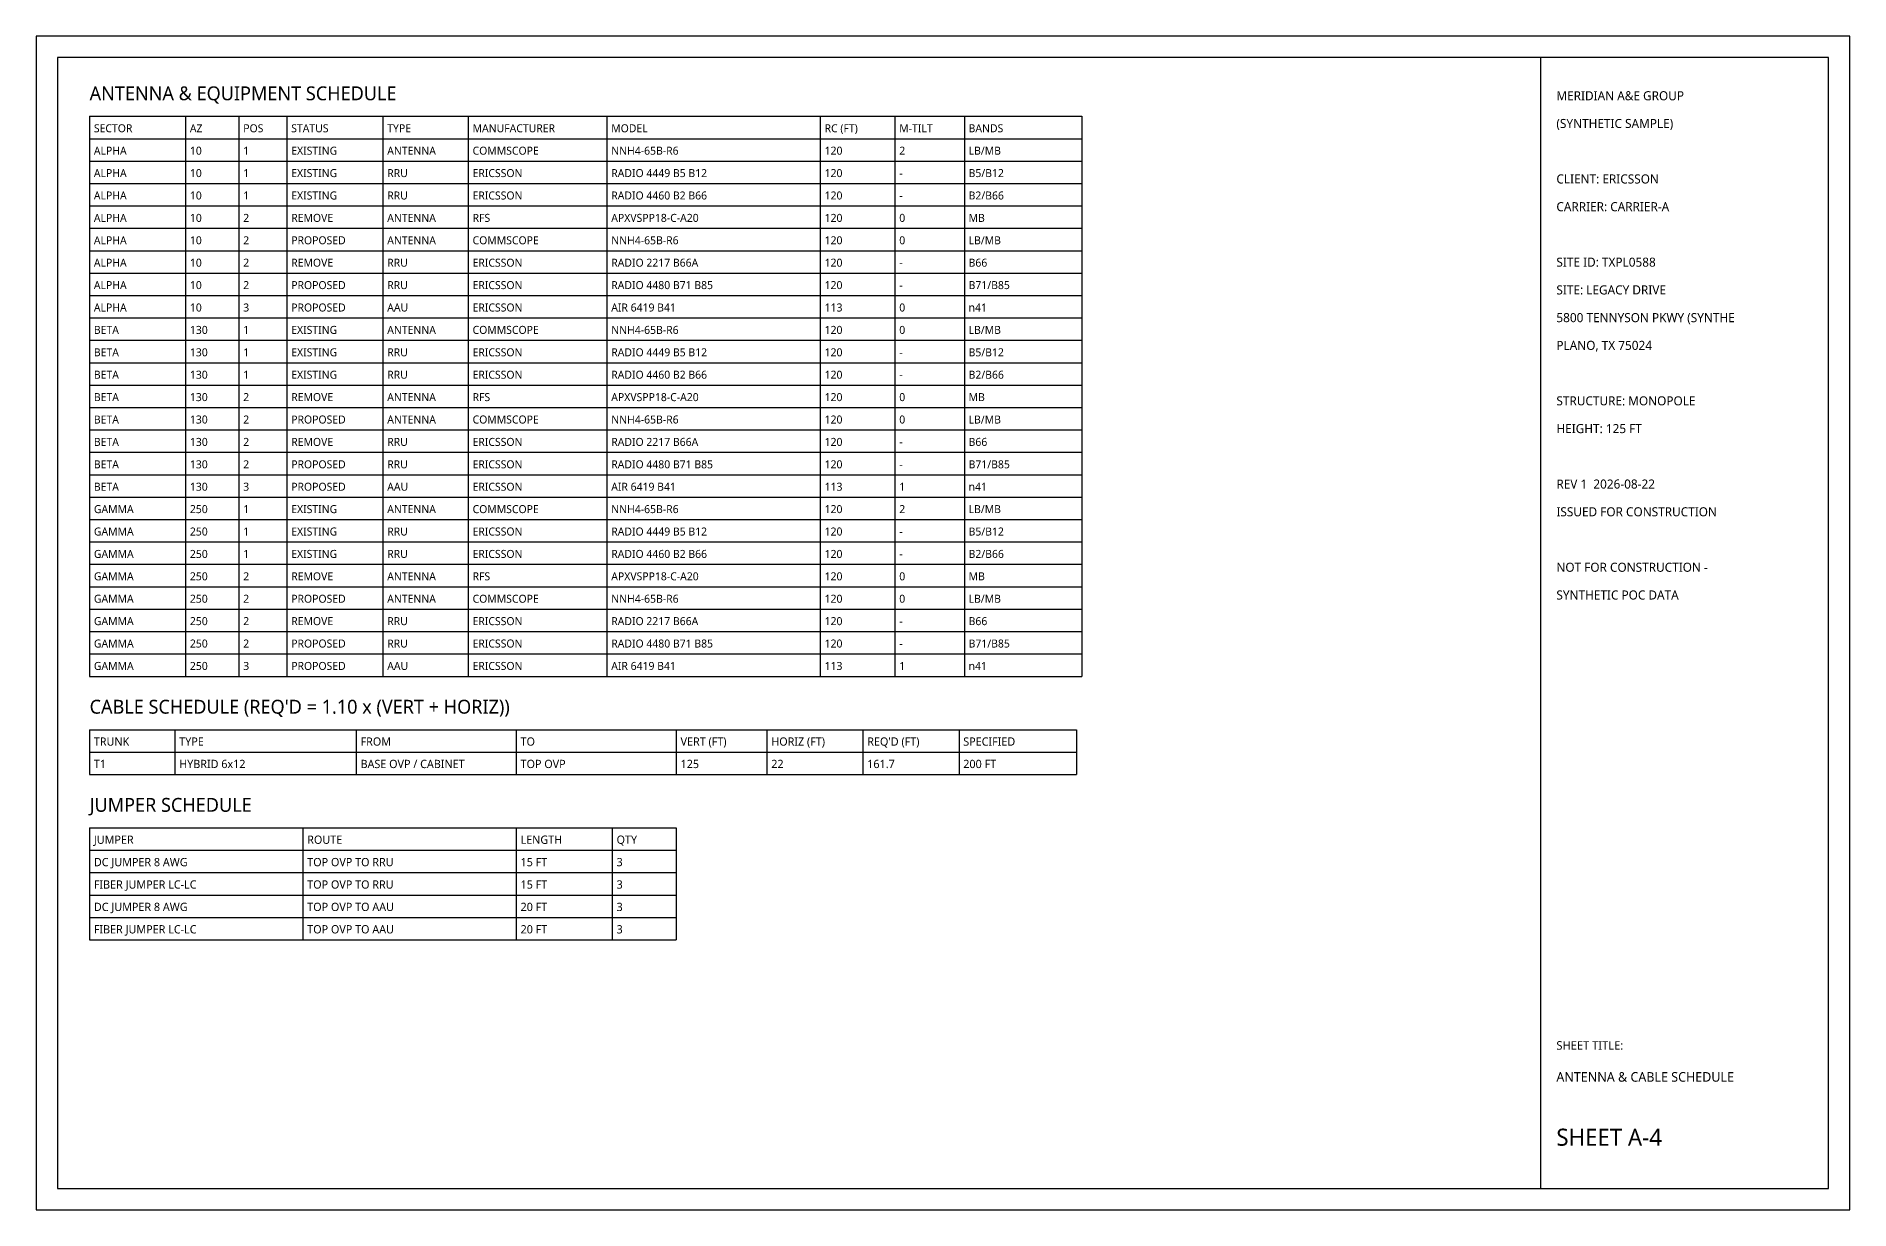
# Model space of a CAD drawing. Extents: x 0 to 1940, y 0 to 220.
# Drawn here: x 1200 to 1540, y 0 to 220 of the extents above; entities that cross this region are included whole.
import ezdxf

# ---------------------------------------------------------------- set-up
doc = ezdxf.new("R2010")
doc.units = 0
for name, color, linetype in [('A-BORDER', 7, 'Continuous'), ('A-TABLE', 7, 'Continuous'), ('A-TEXT', 7, 'Continuous'), ('A-TITLE', 7, 'Continuous')]:
    doc.layers.add(name, color=color, linetype=linetype)
doc.styles.add('OpenSans', font='OpenSans-Regular.ttf')

msp = doc.modelspace()

# ---------------------------------------------------------------- linework, layer by layer
at = {"layer": 'A-BORDER'}
for points in [[(1200, 0), (1540, 0), (1540, 220), (1200, 220)], [(1204, 4), (1536, 4), (1536, 216), (1204, 216)]]:
    msp.add_lwpolyline(points, close=True, dxfattribs=at)
at = {"layer": 'A-TABLE'}
for p, q in [((1210, 205), (1396, 205)), ((1210, 205), (1210, 100)), ((1228, 205), (1228, 100)), ((1238, 205), (1238, 100)), ((1247, 205), (1247, 100)), ((1265, 205), (1265, 100)), ((1281, 205), (1281, 100)), ((1307, 205), (1307, 100)), ((1347, 205), (1347, 100)), ((1361, 205), (1361, 100)), ((1374, 205), (1374, 100)), ((1396, 205), (1396, 100)), ((1210, 200.8), (1396, 200.8)), ((1210, 196.6), (1396, 196.6)), ((1210, 192.4), (1396, 192.4)), ((1210, 188.2), (1396, 188.2)), ((1210, 184), (1396, 184)), ((1210, 179.8), (1396, 179.8)), ((1210, 175.6), (1396, 175.6)), ((1210, 171.4), (1396, 171.4)), ((1210, 167.2), (1396, 167.2)), ((1210, 163), (1396, 163)), ((1210, 158.8), (1396, 158.8)), ((1210, 154.6), (1396, 154.6)), ((1210, 150.4), (1396, 150.4)), ((1210, 146.2), (1396, 146.2)), ((1210, 142), (1396, 142)), ((1210, 137.8), (1396, 137.8)), ((1210, 133.6), (1396, 133.6)), ((1210, 129.4), (1396, 129.4)), ((1210, 125.2), (1396, 125.2)), ((1210, 121), (1396, 121)), ((1210, 116.8), (1396, 116.8)), ((1210, 112.6), (1396, 112.6)), ((1210, 108.4), (1396, 108.4)), ((1210, 104.2), (1396, 104.2)), ((1210, 100), (1396, 100)), ((1210, 90), (1395, 90)), ((1210, 90), (1210, 81.6)), ((1226, 90), (1226, 81.6)), ((1260, 90), (1260, 81.6)), ((1290, 90), (1290, 81.6)), ((1320, 90), (1320, 81.6)), ((1337, 90), (1337, 81.6)), ((1355, 90), (1355, 81.6)), ((1373, 90), (1373, 81.6)), ((1395, 90), (1395, 81.6)), ((1210, 85.8), (1395, 85.8)), ((1210, 81.6), (1395, 81.6)), ((1210, 71.6), (1320, 71.6)), ((1210, 71.6), (1210, 50.6)), ((1250, 71.6), (1250, 50.6)), ((1290, 71.6), (1290, 50.6)), ((1308, 71.6), (1308, 50.6)), ((1320, 71.6), (1320, 50.6)), ((1210, 67.4), (1320, 67.4)), ((1210, 63.2), (1320, 63.2)), ((1210, 59), (1320, 59)), ((1210, 54.8), (1320, 54.8)), ((1210, 50.6), (1320, 50.6))]:
    msp.add_line(p, q, dxfattribs=at)
at = {"layer": 'A-TITLE'}
msp.add_lwpolyline([(1482, 4), (1536, 4), (1536, 216), (1482, 216)], close=True, dxfattribs=at)

# ---------------------------------------------------------------- texts
at = {"layer": 'A-TABLE', "style": 'OpenSans'}
for s, height, p in [('SECTOR', 1.5, (1210.8, 202)), ('AZ', 1.5, (1228.8, 202)), ('POS', 1.5, (1238.8, 202)), ('STATUS', 1.5, (1247.8, 202)), ('TYPE', 1.5, (1265.8, 202)), ('MANUFACTURER', 1.5, (1281.8, 202)), ('MODEL', 1.5, (1307.8, 202)), ('RC (FT)', 1.5, (1347.8, 202)), ('M-TILT', 1.5, (1361.8, 202)), ('BANDS', 1.5, (1374.8, 202)), ('ALPHA', 1.5, (1210.8, 197.8)), ('10', 1.5, (1228.8, 197.8)), ('1', 1.5, (1238.8, 197.8)), ('EXISTING', 1.5, (1247.8, 197.8)), ('ANTENNA', 1.5, (1265.8, 197.8)), ('COMMSCOPE', 1.5, (1281.8, 197.8)), ('NNH4-65B-R6', 1.5, (1307.8, 197.8)), ('120', 1.5, (1347.8, 197.8)), ('2', 1.5, (1361.8, 197.8)), ('LB/MB', 1.5, (1374.8, 197.8)), ('ALPHA', 1.5, (1210.8, 193.6)), ('10', 1.5, (1228.8, 193.6)), ('1', 1.5, (1238.8, 193.6)), ('EXISTING', 1.5, (1247.8, 193.6)), ('RRU', 1.5, (1265.8, 193.6)), ('ERICSSON', 1.5, (1281.8, 193.6)), ('RADIO 4449 B5 B12', 1.5, (1307.8, 193.6)), ('120', 1.5, (1347.8, 193.6)), ('-', 1.5, (1361.8, 193.6)), ('B5/B12', 1.5, (1374.8, 193.6)), ('ALPHA', 1.5, (1210.8, 189.4)), ('10', 1.5, (1228.8, 189.4)), ('1', 1.5, (1238.8, 189.4)), ('EXISTING', 1.5, (1247.8, 189.4)), ('RRU', 1.5, (1265.8, 189.4)), ('ERICSSON', 1.5, (1281.8, 189.4)), ('RADIO 4460 B2 B66', 1.5, (1307.8, 189.4)), ('120', 1.5, (1347.8, 189.4)), ('B2/B66', 1.5, (1374.8, 189.4)), ('-', 1.5, (1361.8, 189.4)), ('ALPHA', 1.5, (1210.8, 185.2)), ('10', 1.5, (1228.8, 185.2)), ('2', 1.5, (1238.8, 185.2)), ('REMOVE', 1.5, (1247.8, 185.2)), ('ANTENNA', 1.5, (1265.8, 185.2)), ('RFS', 1.5, (1281.8, 185.2)), ('APXVSPP18-C-A20', 1.5, (1307.8, 185.2)), ('120', 1.5, (1347.8, 185.2)), ('0', 1.5, (1361.8, 185.2)), ('MB', 1.5, (1374.8, 185.2)), ('ALPHA', 1.5, (1210.8, 181)), ('10', 1.5, (1228.8, 181)), ('2', 1.5, (1238.8, 181)), ('PROPOSED', 1.5, (1247.8, 181)), ('ANTENNA', 1.5, (1265.8, 181)), ('COMMSCOPE', 1.5, (1281.8, 181)), ('NNH4-65B-R6', 1.5, (1307.8, 181)), ('120', 1.5, (1347.8, 181)), ('0', 1.5, (1361.8, 181)), ('LB/MB', 1.5, (1374.8, 181)), ('ALPHA', 1.5, (1210.8, 176.8)), ('10', 1.5, (1228.8, 176.8)), ('2', 1.5, (1238.8, 176.8)), ('REMOVE', 1.5, (1247.8, 176.8)), ('RRU', 1.5, (1265.8, 176.8)), ('ERICSSON', 1.5, (1281.8, 176.8)), ('RADIO 2217 B66A', 1.5, (1307.8, 176.8)), ('120', 1.5, (1347.8, 176.8)), ('-', 1.5, (1361.8, 176.8)), ('B66', 1.5, (1374.8, 176.8)), ('ALPHA', 1.5, (1210.8, 172.6)), ('10', 1.5, (1228.8, 172.6)), ('2', 1.5, (1238.8, 172.6)), ('PROPOSED', 1.5, (1247.8, 172.6)), ('RRU', 1.5, (1265.8, 172.6)), ('ERICSSON', 1.5, (1281.8, 172.6)), ('RADIO 4480 B71 B85', 1.5, (1307.8, 172.6)), ('120', 1.5, (1347.8, 172.6)), ('B71/B85', 1.5, (1374.8, 172.6)), ('-', 1.5, (1361.8, 172.6)), ('ALPHA', 1.5, (1210.8, 168.4)), ('10', 1.5, (1228.8, 168.4)), ('3', 1.5, (1238.8, 168.4)), ('PROPOSED', 1.5, (1247.8, 168.4)), ('AAU', 1.5, (1265.8, 168.4)), ('ERICSSON', 1.5, (1281.8, 168.4)), ('AIR 6419 B41', 1.5, (1307.8, 168.4)), ('113', 1.5, (1347.8, 168.4)), ('0', 1.5, (1361.8, 168.4)), ('n41', 1.5, (1374.8, 168.4)), ('BETA', 1.5, (1210.8, 164.2)), ('130', 1.5, (1228.8, 164.2)), ('1', 1.5, (1238.8, 164.2)), ('EXISTING', 1.5, (1247.8, 164.2)), ('ANTENNA', 1.5, (1265.8, 164.2)), ('COMMSCOPE', 1.5, (1281.8, 164.2)), ('NNH4-65B-R6', 1.5, (1307.8, 164.2)), ('120', 1.5, (1347.8, 164.2)), ('0', 1.5, (1361.8, 164.2)), ('LB/MB', 1.5, (1374.8, 164.2)), ('BETA', 1.5, (1210.8, 160)), ('130', 1.5, (1228.8, 160)), ('1', 1.5, (1238.8, 160)), ('EXISTING', 1.5, (1247.8, 160)), ('RRU', 1.5, (1265.8, 160)), ('ERICSSON', 1.5, (1281.8, 160)), ('RADIO 4449 B5 B12', 1.5, (1307.8, 160)), ('120', 1.5, (1347.8, 160)), ('-', 1.5, (1361.8, 160)), ('B5/B12', 1.5, (1374.8, 160)), ('BETA', 1.5, (1210.8, 155.8)), ('130', 1.5, (1228.8, 155.8)), ('1', 1.5, (1238.8, 155.8)), ('EXISTING', 1.5, (1247.8, 155.8)), ('RRU', 1.5, (1265.8, 155.8)), ('ERICSSON', 1.5, (1281.8, 155.8)), ('RADIO 4460 B2 B66', 1.5, (1307.8, 155.8)), ('120', 1.5, (1347.8, 155.8)), ('-', 1.5, (1361.8, 155.8)), ('B2/B66', 1.5, (1374.8, 155.8)), ('BETA', 1.5, (1210.8, 151.6)), ('130', 1.5, (1228.8, 151.6)), ('2', 1.5, (1238.8, 151.6)), ('REMOVE', 1.5, (1247.8, 151.6)), ('ANTENNA', 1.5, (1265.8, 151.6)), ('RFS', 1.5, (1281.8, 151.6)), ('APXVSPP18-C-A20', 1.5, (1307.8, 151.6)), ('120', 1.5, (1347.8, 151.6)), ('0', 1.5, (1361.8, 151.6)), ('MB', 1.5, (1374.8, 151.6)), ('BETA', 1.5, (1210.8, 147.4)), ('130', 1.5, (1228.8, 147.4)), ('2', 1.5, (1238.8, 147.4)), ('PROPOSED', 1.5, (1247.8, 147.4)), ('ANTENNA', 1.5, (1265.8, 147.4)), ('COMMSCOPE', 1.5, (1281.8, 147.4)), ('NNH4-65B-R6', 1.5, (1307.8, 147.4)), ('120', 1.5, (1347.8, 147.4)), ('0', 1.5, (1361.8, 147.4)), ('LB/MB', 1.5, (1374.8, 147.4)), ('BETA', 1.5, (1210.8, 143.2)), ('130', 1.5, (1228.8, 143.2)), ('2', 1.5, (1238.8, 143.2)), ('REMOVE', 1.5, (1247.8, 143.2)), ('RRU', 1.5, (1265.8, 143.2)), ('ERICSSON', 1.5, (1281.8, 143.2)), ('RADIO 2217 B66A', 1.5, (1307.8, 143.2)), ('120', 1.5, (1347.8, 143.2)), ('-', 1.5, (1361.8, 143.2)), ('B66', 1.5, (1374.8, 143.2)), ('BETA', 1.5, (1210.8, 139)), ('130', 1.5, (1228.8, 139)), ('2', 1.5, (1238.8, 139)), ('PROPOSED', 1.5, (1247.8, 139)), ('RRU', 1.5, (1265.8, 139)), ('ERICSSON', 1.5, (1281.8, 139)), ('RADIO 4480 B71 B85', 1.5, (1307.8, 139)), ('120', 1.5, (1347.8, 139)), ('-', 1.5, (1361.8, 139)), ('B71/B85', 1.5, (1374.8, 139)), ('BETA', 1.5, (1210.8, 134.8)), ('130', 1.5, (1228.8, 134.8)), ('3', 1.5, (1238.8, 134.8)), ('PROPOSED', 1.5, (1247.8, 134.8)), ('AAU', 1.5, (1265.8, 134.8)), ('ERICSSON', 1.5, (1281.8, 134.8)), ('AIR 6419 B41', 1.5, (1307.8, 134.8)), ('113', 1.5, (1347.8, 134.8)), ('1', 1.5, (1361.8, 134.8)), ('n41', 1.5, (1374.8, 134.8)), ('GAMMA', 1.5, (1210.8, 130.6)), ('250', 1.5, (1228.8, 130.6)), ('1', 1.5, (1238.8, 130.6)), ('EXISTING', 1.5, (1247.8, 130.6)), ('ANTENNA', 1.5, (1265.8, 130.6)), ('COMMSCOPE', 1.5, (1281.8, 130.6)), ('NNH4-65B-R6', 1.5, (1307.8, 130.6)), ('120', 1.5, (1347.8, 130.6)), ('2', 1.5, (1361.8, 130.6)), ('LB/MB', 1.5, (1374.8, 130.6)), ('GAMMA', 1.5, (1210.8, 126.4)), ('250', 1.5, (1228.8, 126.4)), ('1', 1.5, (1238.8, 126.4)), ('EXISTING', 1.5, (1247.8, 126.4)), ('RRU', 1.5, (1265.8, 126.4)), ('ERICSSON', 1.5, (1281.8, 126.4)), ('RADIO 4449 B5 B12', 1.5, (1307.8, 126.4)), ('120', 1.5, (1347.8, 126.4)), ('-', 1.5, (1361.8, 126.4)), ('B5/B12', 1.5, (1374.8, 126.4)), ('GAMMA', 1.5, (1210.8, 122.2)), ('250', 1.5, (1228.8, 122.2)), ('1', 1.5, (1238.8, 122.2)), ('EXISTING', 1.5, (1247.8, 122.2)), ('RRU', 1.5, (1265.8, 122.2)), ('ERICSSON', 1.5, (1281.8, 122.2)), ('RADIO 4460 B2 B66', 1.5, (1307.8, 122.2)), ('120', 1.5, (1347.8, 122.2)), ('-', 1.5, (1361.8, 122.2)), ('B2/B66', 1.5, (1374.8, 122.2)), ('GAMMA', 1.5, (1210.8, 118)), ('250', 1.5, (1228.8, 118)), ('2', 1.5, (1238.8, 118)), ('REMOVE', 1.5, (1247.8, 118)), ('ANTENNA', 1.5, (1265.8, 118)), ('RFS', 1.5, (1281.8, 118)), ('APXVSPP18-C-A20', 1.5, (1307.8, 118)), ('120', 1.5, (1347.8, 118)), ('0', 1.5, (1361.8, 118)), ('MB', 1.5, (1374.8, 118)), ('GAMMA', 1.5, (1210.8, 113.8)), ('250', 1.5, (1228.8, 113.8)), ('2', 1.5, (1238.8, 113.8)), ('PROPOSED', 1.5, (1247.8, 113.8)), ('ANTENNA', 1.5, (1265.8, 113.8)), ('COMMSCOPE', 1.5, (1281.8, 113.8)), ('NNH4-65B-R6', 1.5, (1307.8, 113.8)), ('120', 1.5, (1347.8, 113.8)), ('0', 1.5, (1361.8, 113.8)), ('LB/MB', 1.5, (1374.8, 113.8)), ('GAMMA', 1.5, (1210.8, 109.6)), ('250', 1.5, (1228.8, 109.6)), ('2', 1.5, (1238.8, 109.6)), ('REMOVE', 1.5, (1247.8, 109.6)), ('RRU', 1.5, (1265.8, 109.6)), ('ERICSSON', 1.5, (1281.8, 109.6)), ('RADIO 2217 B66A', 1.5, (1307.8, 109.6)), ('120', 1.5, (1347.8, 109.6)), ('-', 1.5, (1361.8, 109.6)), ('B66', 1.5, (1374.8, 109.6)), ('GAMMA', 1.5, (1210.8, 105.4)), ('250', 1.5, (1228.8, 105.4)), ('2', 1.5, (1238.8, 105.4)), ('PROPOSED', 1.5, (1247.8, 105.4)), ('RRU', 1.5, (1265.8, 105.4)), ('ERICSSON', 1.5, (1281.8, 105.4)), ('RADIO 4480 B71 B85', 1.5, (1307.8, 105.4)), ('120', 1.5, (1347.8, 105.4)), ('-', 1.5, (1361.8, 105.4)), ('B71/B85', 1.5, (1374.8, 105.4)), ('GAMMA', 1.5, (1210.8, 101.2)), ('250', 1.5, (1228.8, 101.2)), ('3', 1.5, (1238.8, 101.2)), ('PROPOSED', 1.5, (1247.8, 101.2)), ('AAU', 1.5, (1265.8, 101.2)), ('ERICSSON', 1.5, (1281.8, 101.2)), ('AIR 6419 B41', 1.5, (1307.8, 101.2)), ('113', 1.5, (1347.8, 101.2)), ('1', 1.5, (1361.8, 101.2)), ('n41', 1.5, (1374.8, 101.2)), ('TRUNK', 1.55, (1210.8, 87)), ('TYPE', 1.55, (1226.8, 87)), ('FROM', 1.55, (1260.8, 87)), ('TO', 1.55, (1290.8, 87)), ('VERT (FT)', 1.55, (1320.8, 87)), ('HORIZ (FT)', 1.55, (1337.8, 87)), ("REQ'D (FT)", 1.55, (1355.8, 87)), ('SPECIFIED', 1.55, (1373.8, 87)), ('T1', 1.55, (1210.8, 82.8)), ('HYBRID 6x12', 1.55, (1226.8, 82.8)), ('BASE OVP / CABINET', 1.55, (1260.8, 82.8)), ('TOP OVP', 1.55, (1290.8, 82.8)), ('125', 1.55, (1320.8, 82.8)), ('22', 1.55, (1337.8, 82.8)), ('161.7', 1.55, (1355.8, 82.8)), ('200 FT', 1.55, (1373.8, 82.8)), ('JUMPER', 1.55, (1210.8, 68.6)), ('ROUTE', 1.55, (1250.8, 68.6)), ('LENGTH', 1.55, (1290.8, 68.6)), ('QTY', 1.55, (1308.8, 68.6)), ('DC JUMPER 8 AWG', 1.55, (1210.8, 64.4)), ('TOP OVP TO RRU', 1.55, (1250.8, 64.4)), ('15 FT', 1.55, (1290.8, 64.4)), ('3', 1.55, (1308.8, 64.4)), ('FIBER JUMPER LC-LC', 1.55, (1210.8, 60.2)), ('TOP OVP TO RRU', 1.55, (1250.8, 60.2)), ('15 FT', 1.55, (1290.8, 60.2)), ('3', 1.55, (1308.8, 60.2)), ('DC JUMPER 8 AWG', 1.55, (1210.8, 56)), ('TOP OVP TO AAU', 1.55, (1250.8, 56)), ('20 FT', 1.55, (1290.8, 56)), ('3', 1.55, (1308.8, 56)), ('FIBER JUMPER LC-LC', 1.55, (1210.8, 51.8)), ('TOP OVP TO AAU', 1.55, (1250.8, 51.8)), ('20 FT', 1.55, (1290.8, 51.8)), ('3', 1.55, (1308.8, 51.8))]:
    msp.add_text(s, height=height, dxfattribs=at).set_placement(p)
at = {"layer": 'A-TEXT', "style": 'OpenSans'}
for s, p in [('ANTENNA & EQUIPMENT SCHEDULE', (1210, 208)), ("CABLE SCHEDULE (REQ'D = 1.10 x (VERT + HORIZ))", (1210, 93)), ('JUMPER SCHEDULE', (1210, 74.6))]:
    msp.add_text(s, height=2.6, dxfattribs=at).set_placement(p)
at = {"layer": 'A-TITLE', "style": 'OpenSans'}
for s, height, p in [('MERIDIAN A&E GROUP', 1.7, (1485, 208)), ('(SYNTHETIC SAMPLE)', 1.7, (1485, 202.8)), ('CLIENT: ERICSSON', 1.7, (1485, 192.4)), ('CARRIER: CARRIER-A', 1.7, (1485, 187.2)), ('SITE ID: TXPL0588', 1.7, (1485, 176.8)), ('SITE: LEGACY DRIVE', 1.7, (1485, 171.6)), ('5800 TENNYSON PKWY (SYNTHE', 1.7, (1485, 166.4)), ('PLANO, TX 75024', 1.7, (1485, 161.2)), ('STRUCTURE: MONOPOLE', 1.7, (1485, 150.8)), ('HEIGHT: 125 FT', 1.7, (1485, 145.6)), ('REV 1  2026-08-22', 1.7, (1485, 135.2)), ('ISSUED FOR CONSTRUCTION', 1.7, (1485, 130)), ('NOT FOR CONSTRUCTION -', 1.7, (1485, 119.6)), ('SYNTHETIC POC DATA', 1.7, (1485, 114.4)), ('SHEET TITLE:', 1.6, (1485, 30)), ('ANTENNA & CABLE SCHEDULE', 1.8, (1485, 24)), ('SHEET A-4', 3.2, (1485, 12))]:
    msp.add_text(s, height=height, dxfattribs=at).set_placement(p)

doc.saveas('drawing.dxf')
